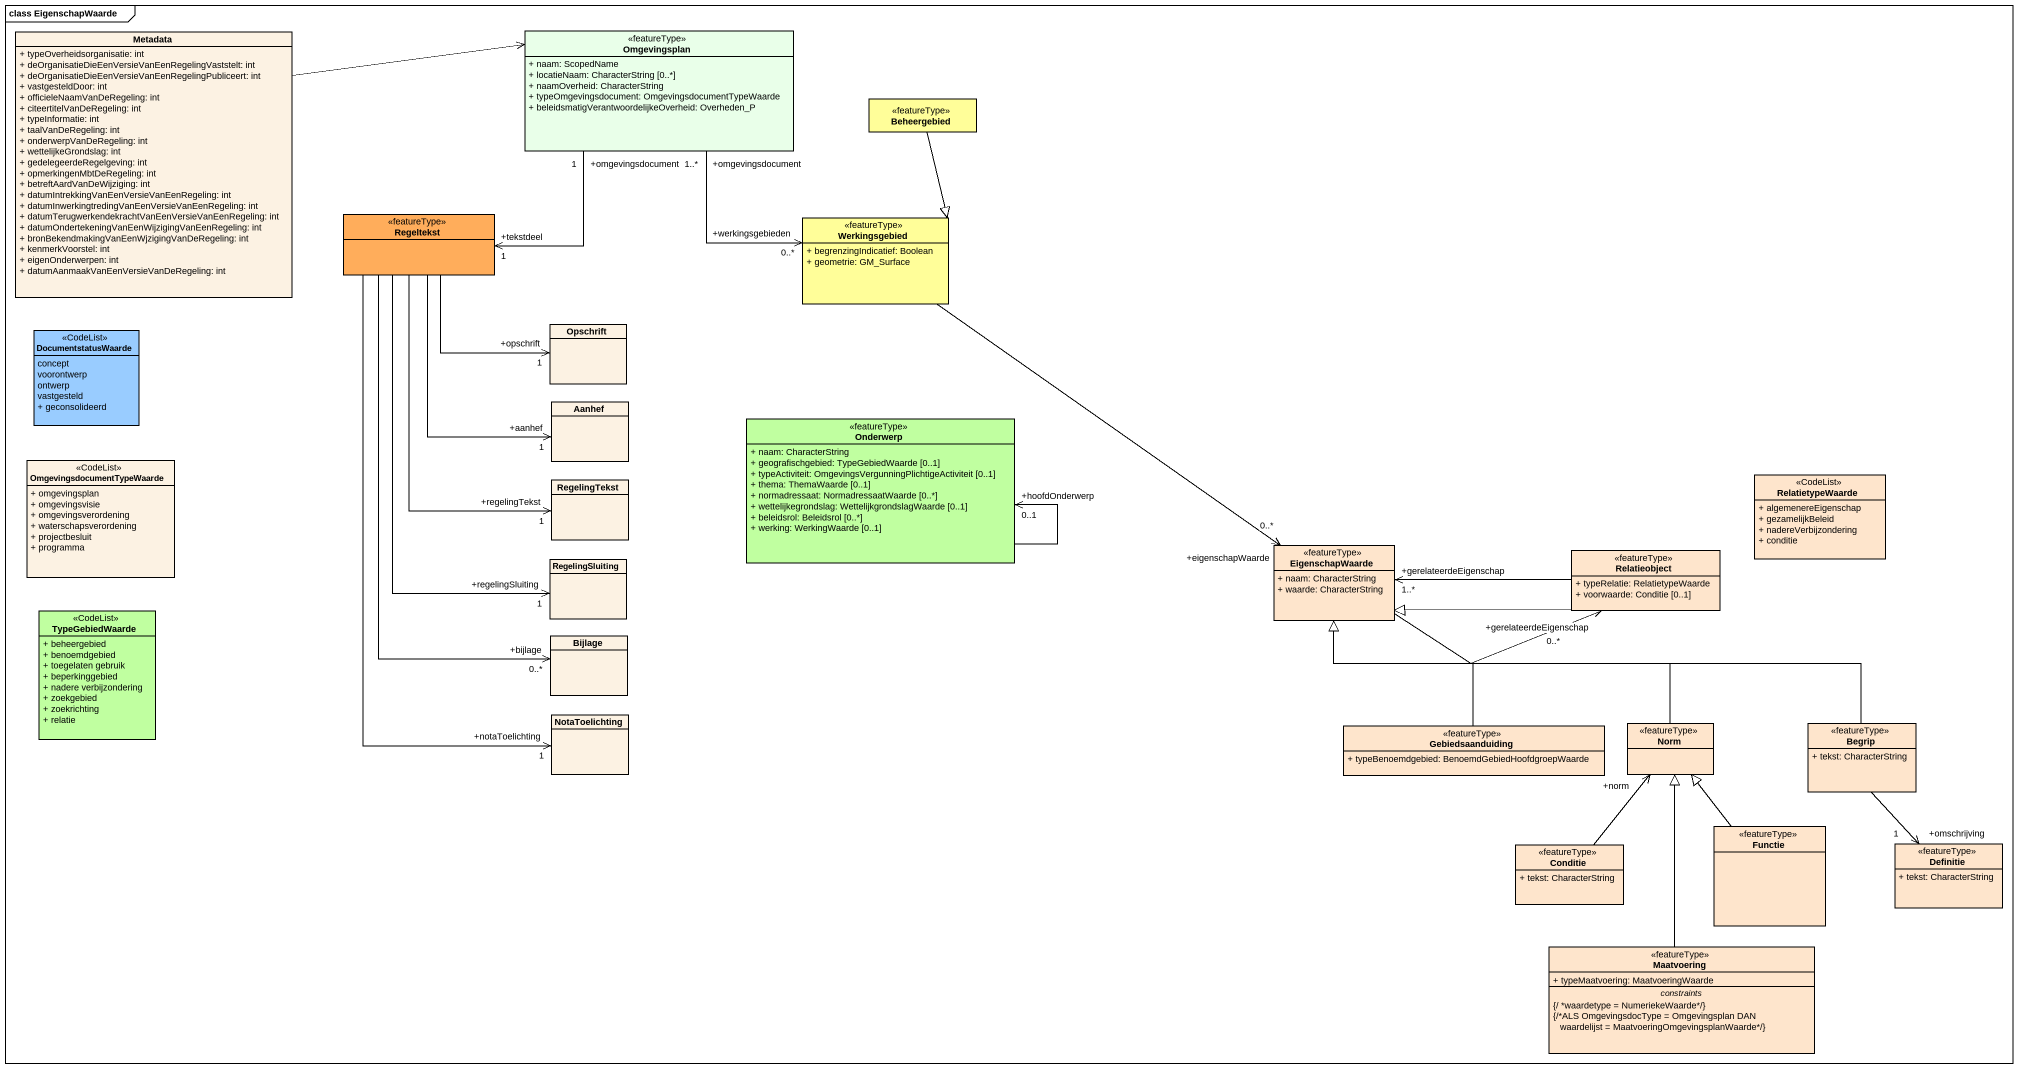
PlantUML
@startuml
mainframe class EigenschapWaarde
hide circle
hide empty members
skinparam classAttributeIconSize 0
class Metadata {
  + typeOverheidsorganisatie: int
  + deOrganisatieDieEenVersieVanEenRegelingVaststelt: int
  + deOrganisatieDieEenVersieVanEenRegelingPubliceert: int
  + vastgesteldDoor: int
  + officieleNaamVanDeRegeling: int
  + citeertitelVanDeRegeling: int
  + typeInformatie: int
  + taalVanDeRegeling: int
  + onderwerpVanDeRegeling: int
  + wettelijkeGrondslag: int
  + gedelegeerdeRegelgeving: int
  + opmerkingenMbtDeRegeling: int
  + betreftAardVanDeWijziging: int
  + datumIntrekkingVanEenVersieVanEenRegeling: int
  + datumInwerkingtredingVanEenVersieVanEenRegeling: int
  + datumTerugwerkendekrachtVanEenVersieVanEenRegeling: int
  + datumOndertekeningVanEenWijzigingVanEenRegeling: int
  + bronBekendmakingVanEenWjzigingVanDeRegeling: int
  + kenmerkVoorstel: int
  + eigenOnderwerpen: int
  + datumAanmaakVanEenVersieVanDeRegeling: int
}
class Omgevingsplan <<featureType>> #E9FFE9 {
  + naam: ScopedName
  + locatieNaam: CharacterString [0..*]
  + naamOverheid: CharacterString
  + typeOmgevingsdocument: OmgevingsdocumentTypeWaarde
  + beleidsmatigVerantwoordelijkeOverheid: Overheden_P
}
class Beheergebied <<featureType>> #FFFE99
class Regeltekst <<featureType>> #FFAD5B
class Werkingsgebied <<featureType>> #FFFE99 {
  + begrenzingIndicatief: Boolean
  + geometrie: GM_Surface
}
class DocumentstatusWaarde <<CodeList>> #99CCFF {
  concept
  voorontwerp
  ontwerp
  vastgesteld
  + geconsolideerd
}
class Opschrift
class Aanhef
class Onderwerp <<featureType>> #C0FFA0 {
  + naam: CharacterString
  + geografischgebied: TypeGebiedWaarde [0..1]
  + typeActiviteit: OmgevingsVergunningPlichtigeActiviteit [0..1]
  + thema: ThemaWaarde [0..1]
  + normadressaat: NormadressaatWaarde [0..*]
  + wettelijkegrondslag: WettelijkgrondslagWaarde [0..1]
  + beleidsrol: Beleidsrol [0..*]
  + werking: WerkingWaarde [0..1]
}
class OmgevingsdocumentTypeWaarde <<CodeList>> {
  + omgevingsplan
  + omgevingsvisie
  + omgevingsverordening
  + waterschapsverordening
  + projectbesluit
  + programma
}
class RegelingTekst
class RelatietypeWaarde <<CodeList>> #FEE5CC {
  + algemenereEigenschap
  + gezamelijkBeleid
  + nadereVerbijzondering
  + conditie
}
class EigenschapWaarde <<featureType>> #FEE5CC {
  + naam: CharacterString
  + waarde: CharacterString
}
class RegelingSluiting
class Relatieobject <<featureType>> #FEE5CC {
  + typeRelatie: RelatietypeWaarde
  + voorwaarde: Conditie [0..1]
}
class TypeGebiedWaarde <<CodeList>> #C0FFA0 {
  + beheergebied
  + benoemdgebied
  + toegelaten gebruik
  + beperkinggebied
  + nadere verbijzondering
  + zoekgebied
  + zoekrichting
  + relatie
}
class Bijlage
class NotaToelichting
class Gebiedsaanduiding <<featureType>> #FEE5CC {
  + typeBenoemdgebied: BenoemdGebiedHoofdgroepWaarde
}
class Norm <<featureType>> #FEE5CC
class Begrip <<featureType>> #FEE5CC {
  + tekst: CharacterString
}
class Conditie <<featureType>> #FEE5CC {
  + tekst: CharacterString
}
class Functie <<featureType>> #FEE5CC
class Definitie <<featureType>> #FEE5CC {
  + tekst: CharacterString
}
class Maatvoering <<featureType>> #FEE5CC {
  + typeMaatvoering: MaatvoeringWaarde
  -- constraints --
  {/ *waardetype = NumeriekeWaarde*/}
  {/*ALS OmgevingsdocType = Omgevingsplan DAN waardelijst = MaatvoeringOmgevingsplanWaarde*/}
}
Metadata -right-> Omgevingsplan
Omgevingsplan "+omgevingsdocument\n1..*" --> "+werkingsgebieden\n0..*" Werkingsgebied
Beheergebied --|> Werkingsgebied
Regeltekst "+tekstdeel\n1" <-up- "+omgevingsdocument\n1" Omgevingsplan
Regeltekst --> "+opschrift\n1" Opschrift
Regeltekst --> "+aanhef\n1" Aanhef
Regeltekst --> "+regelingTekst\n1" RegelingTekst
Regeltekst --> "+regelingSluiting\n1" RegelingSluiting
Regeltekst --> "+bijlage\n0..*" Bijlage
Regeltekst --> "+notaToelichting\n1" NotaToelichting
Werkingsgebied --> "+eigenschapWaarde\n0..*" EigenschapWaarde
Onderwerp --> "+hoofdOnderwerp\n0..1" Onderwerp
EigenschapWaarde -right-> "+gerelateerdeEigenschap\n0..*" Relatieobject
Relatieobject -left-> "+gerelateerdeEigenschap\n1..*" EigenschapWaarde
Relatieobject -left-|> EigenschapWaarde
Gebiedsaanduiding -up-|> EigenschapWaarde
Norm -left-|> EigenschapWaarde
Begrip -left-|> EigenschapWaarde
Begrip --> "+omschrijving\n1" Definitie
Conditie -up-> "+norm" Norm
Functie -up-|> Norm
Maatvoering -up-|> Norm
@enduml
